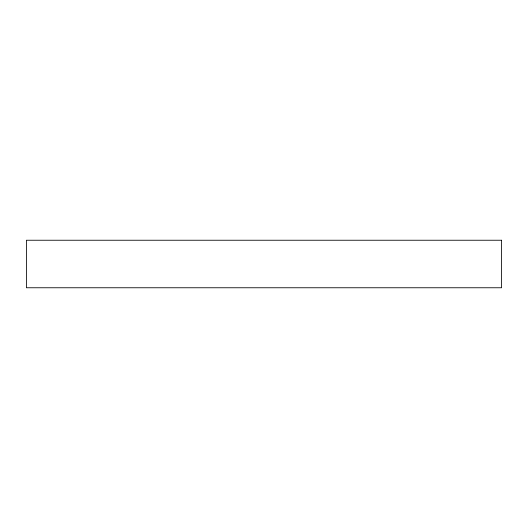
<?xml version="1.0" encoding="UTF-8"?>
<svg xmlns="http://www.w3.org/2000/svg" width="528" height="528" viewBox="0 0 528 528"><rect width="100%" height="100%" fill="white"/><g stroke="black" fill="none" stroke-linecap="round" stroke-linejoin="round"><path stroke-width="0.79" d="M501.6 240.24L26.4 240.24L26.4 287.76L501.6 287.76L501.6 240.24"/></g></svg>
